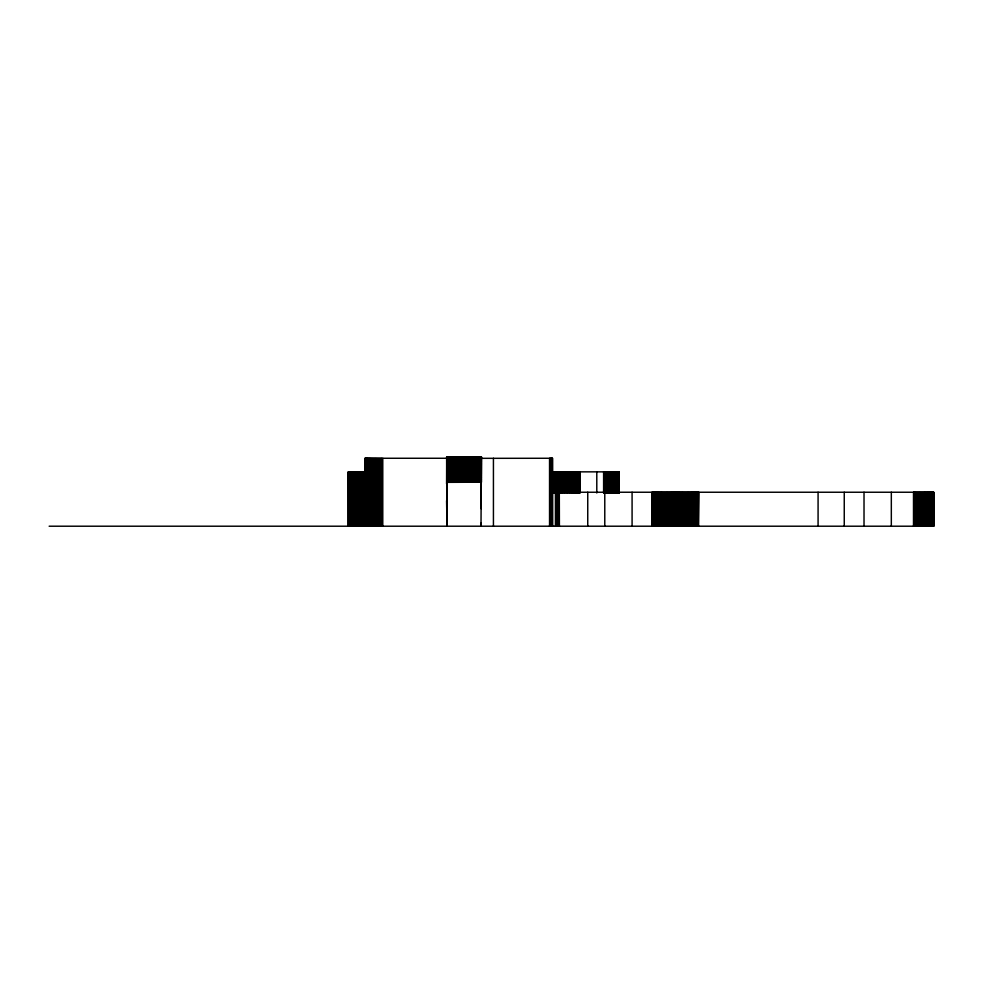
<?xml version="1.0" encoding="UTF-8"?>
<svg xmlns="http://www.w3.org/2000/svg" width="983" height="983" viewBox="0 0 983 983"><rect width="100%" height="100%" fill="white"/><g stroke="black" fill="none" stroke-linecap="round" stroke-linejoin="round"><path stroke-width="1.47" d="M446.577 500.679L447.044 526.212L447.4 456.788L447.056 512.573L446.675 456.972L446.577 483.783M481.019 523.153L481.006 526.212L481.375 456.788L481.179 508.715M480.576 457.636L480.638 456.972L480.699 457.636M447.044 526.212L447.044 511.258M447.437 456.984L481.412 456.984M446.651 457.083L481.424 457.156M446.638 457.218L481.326 457.279M446.626 457.402L481.437 457.378M447.474 457.66L481.449 457.66M447.486 457.98L481.461 457.98M446.798 458.262L364.865 458.262L364.902 526.212M447.498 458.361L552.557 458.262L552.557 526.212M447.511 458.778L481.473 458.778M447.523 459.245L481.486 459.245M447.523 459.761L481.498 459.761M447.535 460.314L481.51 460.314M447.548 460.904L481.51 460.904M447.56 461.543L481.523 461.543M447.56 462.207L481.535 462.207M447.572 462.907L481.535 462.907M447.572 463.632L481.547 463.632M447.584 464.381L481.547 464.381M447.584 465.156L481.559 465.156M447.584 465.954L481.559 465.954M447.597 466.778L481.559 466.778M447.597 467.601L481.572 467.601M447.597 468.449L481.572 468.449M447.597 469.296L481.572 469.296M447.597 470.144L481.572 470.144M447.597 471.004L481.572 471.004M447.597 471.852L481.572 471.852M551.586 471.852L619.265 471.852L619.253 492.987M447.597 472.7L481.572 472.7M447.597 473.536L481.572 473.536M447.597 474.359L481.559 474.359M447.584 475.17L481.559 475.17M447.584 475.956L481.559 475.956M447.572 476.73L481.547 476.73M447.572 477.468L481.547 477.468M447.56 478.18L481.535 478.18M447.56 478.868L481.535 478.868M447.548 479.52L481.523 479.52M447.548 480.134L481.51 480.134M447.535 480.712L481.498 480.712M447.523 481.24L481.498 481.24M447.511 481.744L481.486 481.744M447.498 482.346L481.473 482.186M551.819 492.237L933.85 492.237L933.825 526.212L49.15 526.212M480.982 526.138L480.834 523.828M933.592 492.237L933.727 526.212M933.445 492.237L933.395 526.212M933.211 492.237L933.211 526.212M932.928 492.237L932.928 526.212M932.597 492.237L932.597 526.212M932.216 492.237L932.216 526.212M931.786 492.237L931.786 526.212M931.306 492.237L931.306 526.212M930.79 492.237L930.79 526.212M930.237 492.237L930.237 526.212M929.635 492.237L929.635 526.212M928.996 492.237L928.996 526.212M928.321 492.237L928.321 526.212M927.62 492.237L927.62 526.212M926.895 492.237L926.895 526.212M926.133 492.237L926.133 526.212M925.347 492.237L925.347 526.212M924.548 492.237L924.548 526.212M923.737 492.237L923.737 526.212M922.902 492.237L922.902 526.212M922.054 492.237L922.054 526.212M921.206 492.237L921.206 526.212M920.358 492.237L920.358 526.212M919.498 492.237L919.498 526.212M918.65 492.237L918.65 526.212M917.803 492.237L917.803 526.212M916.967 492.237L916.967 526.212M916.144 492.237L916.144 526.212M915.345 492.237L915.345 526.212M914.559 492.237L914.559 526.212M913.797 492.237L913.797 526.212M913.502 492.237L913.502 526.212M891.323 492.237L891.323 526.212M864.02 492.237L864.02 526.212M844.25 492.237L844.25 526.212M818.077 492.237L818.077 526.212M698.925 492.237L698.557 526.212M698.434 492.237L698.311 526.212M698.065 492.237L698.065 526.212M697.77 492.237L697.77 526.212M697.414 492.237L697.414 526.212M697.021 492.237L697.021 526.212M696.578 492.237L696.578 526.212M696.087 492.237L696.087 526.212M695.559 492.237L695.559 526.212M694.993 492.237L694.993 526.212M694.379 492.237L694.379 526.212M693.728 492.237L693.728 526.212M693.052 492.237L693.052 526.212M692.339 492.237L692.339 526.212M691.602 492.237L691.602 526.212M690.84 492.237L690.84 526.212M690.054 492.237L690.054 526.212M689.243 492.237L689.243 526.212M688.419 492.237L688.419 526.212M687.584 492.237L687.584 526.212M686.736 492.237L686.736 526.212M685.888 492.237L685.888 526.212M685.028 492.237L685.028 526.212M684.18 492.237L684.18 526.212M683.332 492.237L683.332 526.212M682.485 492.237L682.485 526.212M681.661 492.237L681.661 526.212M680.838 492.237L680.838 526.212M680.039 492.237L680.039 526.212M678.811 492.237L678.958 526.212M678.761 492.237L678.761 526.212M678.577 492.237L678.577 526.212M678.295 492.237L678.295 526.212M677.963 492.237L677.963 526.212M677.582 492.237L677.582 526.212M677.152 492.237L677.152 526.212M676.673 492.237L676.673 526.212M676.157 492.237L676.157 526.212M675.591 492.237L675.591 526.212M674.989 492.237L674.989 526.212M674.363 492.237L674.363 526.212M673.687 492.237L673.687 526.212M672.986 492.237L672.986 526.212M672.249 492.237L672.249 526.212M671.487 492.237L671.487 526.212M670.713 492.237L670.713 526.212M669.915 492.237L669.915 526.212M669.091 492.237L669.091 526.212M668.256 492.237L668.256 526.212M667.42 492.237L667.42 526.212M666.56 492.237L666.56 526.212M665.712 492.237L665.712 526.212M664.852 492.237L664.852 526.212M664.004 492.237L664.004 526.212M663.156 492.237L663.156 526.212M662.333 492.237L662.333 526.212M661.51 492.237L661.51 526.212M660.699 492.237L660.699 526.212M659.912 492.237L659.912 526.212M659.151 492.237L659.151 526.212M658.413 492.237L658.413 526.212M657.701 492.237L657.701 526.212M657.025 492.237L657.025 526.212M656.374 492.237L656.374 526.212M655.772 492.237L655.772 526.212M655.206 492.237L655.206 526.212M654.678 492.237L654.678 526.212M654.187 492.237L654.187 526.212M653.744 492.237L653.744 526.212M653.351 492.237L653.351 526.212M653.007 492.237L653.007 526.212M652.712 492.237L652.712 526.212M652.466 492.237L652.466 526.212M652.282 492.237L652.282 526.212M652.134 492.237L652.11 526.212M632.081 492.237L632.081 526.212M619.216 471.852L619.13 492.987M618.835 471.852L619.007 492.987M618.663 471.852L618.663 492.987M618.442 471.852L618.442 492.987M618.184 471.852L618.184 492.987M617.902 471.852L617.902 492.987M617.582 471.852L617.582 492.987M617.238 471.852L617.238 492.987M616.857 471.852L616.857 492.987M616.464 471.852L616.464 492.987M616.022 471.852L616.022 492.987M615.567 471.852L615.567 492.987M615.088 471.852L615.088 492.987M614.584 471.852L614.584 492.987M614.056 471.852L614.056 492.987M613.503 471.852L613.503 492.987M612.937 471.852L612.937 492.987M612.348 471.852L612.348 492.987M611.758 471.852L611.758 492.987M611.131 471.852L611.131 492.987M610.504 471.852L610.504 492.987M609.865 471.852L609.865 492.987M609.227 471.852L609.227 492.987M608.563 471.852L608.563 492.987M607.912 471.852L607.912 492.987M607.248 471.852L607.248 492.987M606.572 471.852L606.572 492.987M605.909 471.852L605.909 492.987M605.245 471.852L605.245 492.987M604.778 492.237L604.778 526.212M604.582 471.852L604.582 492.987M603.931 471.852L603.931 492.987M603.611 471.852L603.611 492.987M596.792 471.852L596.792 492.987M587.748 492.237L587.748 526.212M579.933 471.852L579.909 492.987M579.786 471.852L579.835 492.987M579.687 471.852L579.515 492.987L579.442 471.852M579.22 471.852L579.22 492.987M578.962 471.852L578.962 492.987M578.668 471.852L578.668 492.987M578.336 471.852L578.336 492.987M577.967 471.852L577.967 492.987M577.574 471.852L577.574 492.987M577.156 471.852L577.156 492.987M576.702 471.852L576.702 492.987M576.222 471.852L576.222 492.987M575.719 471.852L575.719 492.987M575.178 471.852L575.178 492.987M574.625 471.852L574.625 492.987M574.047 471.852L574.047 492.987M573.445 471.852L573.445 492.987M572.831 471.852L572.831 492.987M572.192 471.852L572.192 492.987M571.541 471.852L571.541 492.987M570.865 471.852L570.865 492.987M570.189 471.852L570.189 492.987M569.501 471.852L569.501 492.987M568.801 471.852L568.801 492.987M568.1 471.852L568.1 492.987M567.388 471.852L567.388 492.987M566.687 471.852L566.687 492.987M565.975 471.852L565.975 492.987M565.262 471.852L565.262 492.987M564.549 471.852L564.549 492.987M563.849 471.852L563.849 492.987M563.161 471.852L563.161 492.987M562.473 471.852L562.473 492.987M561.797 471.852L561.797 492.987M561.133 471.852L561.133 492.987M560.482 471.852L560.482 492.987M559.855 471.852L559.855 492.987M559.241 471.852L559.401 526.212M558.651 471.852L558.651 492.987M558.516 492.237L558.516 526.212M558.074 471.852L558.074 492.987M557.521 471.852L557.545 526.212M557.005 471.852L557.005 492.987M556.501 471.852L556.501 526.212M556.034 471.852L556.034 492.987M555.592 471.852L555.592 492.987M555.42 492.237L555.42 526.212M555.174 471.852L555.174 492.987M554.793 471.852L554.793 492.987M554.437 471.852L554.437 492.987M554.129 471.852L554.129 492.987M553.834 471.852L553.834 492.987M553.589 471.852L553.589 492.987M553.38 471.852L553.38 492.987M553.196 471.852L553.196 492.987M552.95 471.852L552.888 492.987M552.851 471.852L552.864 492.987M552.372 458.262L552.409 526.212M551.93 458.262L551.93 526.212M551.119 458.262L551.119 526.212M550.664 458.262L550.664 526.212M549.546 458.262L549.546 526.212M493.429 458.262L493.429 526.212M382.78 458.262L382.78 526.212M381.515 458.262L381.515 526.212M380.261 458.262L380.261 526.212M379.033 458.262L379.033 526.212M377.828 458.262L377.828 526.212M376.649 458.262L376.649 526.212M375.506 458.262L375.506 526.212M374.4 458.262L374.4 526.212M373.331 458.262L373.331 526.212M372.324 458.262L372.324 526.212M371.353 458.262L371.353 526.212M370.444 458.262L370.444 526.212M369.596 458.262L369.596 526.212M368.809 458.262L368.809 526.212M368.084 458.262L368.084 526.212M367.421 458.262L367.421 526.212M366.843 458.262L366.843 526.212M366.327 458.262L366.327 526.212M365.885 458.262L365.885 526.212M365.529 458.262L365.529 526.212M365.246 458.262L365.246 526.212M364.804 526.212L364.804 471.852L348.228 471.852L348.277 526.212M363.55 471.852L363.55 526.212M362.322 471.852L362.322 526.212M361.117 471.852L361.117 526.212M359.938 471.852L359.938 526.212M358.795 471.852L358.795 526.212M357.701 471.852L357.701 526.212M356.632 471.852L356.632 526.212M355.625 471.852L355.625 526.212M354.666 471.852L354.666 526.212M353.757 471.852L353.757 526.212M352.909 471.852L352.909 526.212M352.123 471.852L352.123 526.212M351.41 471.852L351.41 526.212M350.759 471.852L350.759 526.212M350.169 471.852L350.169 526.212M349.665 471.852L349.665 526.212M349.223 471.852L349.223 526.212M348.867 471.852L348.867 526.212M348.596 471.852L348.596 526.212M348.387 471.852L348.387 526.212M679.253 526.212L679.253 492.237L679.118 526.212"/></g></svg>
